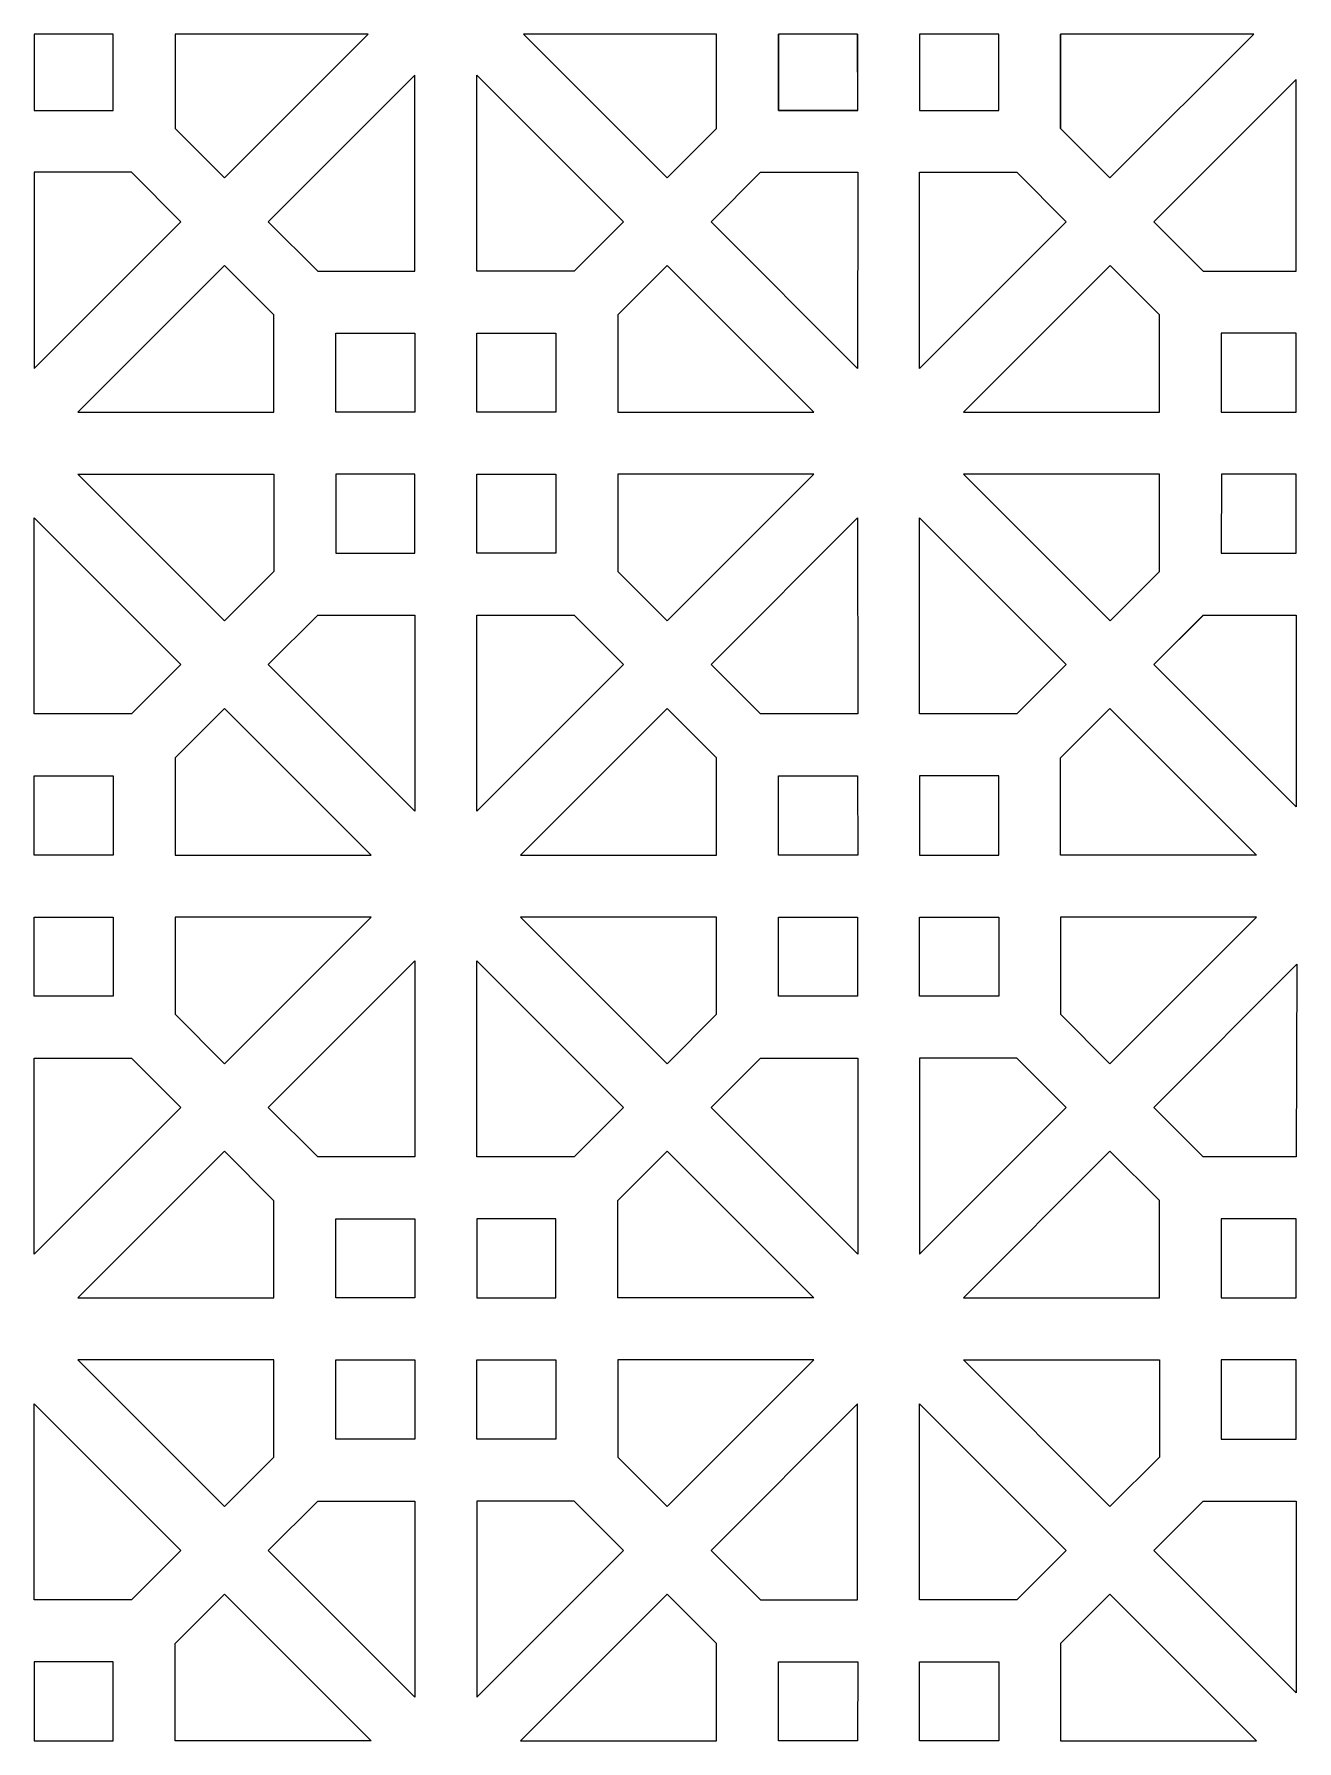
# Model space of a CAD drawing. Header units: centimetres. Extents: x -89 to 89, y -100 to 100.
# Drawn here: x -45.37 to -8.66, y 50.42 to 100.01 of the extents above; entities that cross this region are included whole.
import ezdxf

# ---------------------------------------------------------------- set-up
doc = ezdxf.new("R2010")
doc.units = ezdxf.units.CM
doc.header["$MEASUREMENT"] = 0
doc.layers.add('layer 1', color=7, linetype='Continuous')

msp = doc.modelspace()

# ---------------------------------------------------------------- linework, layer by layer
at = {"layer": 'layer 1', "color": 230, "lineweight": 9}
for points in [[(-45.36821, 100.01369), (-45.36821, 100.01369), (-43.06819, 100.01369), (-43.06819, 100.01369), (-43.06819, 100.01369), (-43.06819, 100.01369), (-43.06755, 97.7986), (-43.06755, 97.7986), (-43.06755, 97.7986), (-43.06755, 97.7986), (-45.36758, 97.7986), (-45.36758, 97.7986), (-45.36758, 97.7986), (-45.36758, 97.7986), (-45.36821, 100.01369), (-45.36821, 100.01369)], [(-41.26819, 100.01369), (-41.26819, 100.01369), (-35.6563, 100.01369), (-35.6563, 100.01369), (-35.6563, 100.01369), (-35.6563, 100.01369), (-39.8329, 95.83673), (-39.8329, 95.83673), (-39.8329, 95.83673), (-39.8329, 95.83673), (-41.26756, 97.27139), (-41.26756, 97.27139), (-41.26756, 97.27139), (-41.26756, 97.27139), (-41.26819, 100.01369), (-41.26819, 100.01369)], [(-25.52954, 100.01369), (-25.52954, 100.01369), (-25.52953, 97.27125), (-25.52953, 97.27125), (-25.52953, 97.27125), (-25.52953, 97.27125), (-26.96359, 95.83681), (-26.96359, 95.83681), (-26.96359, 95.83681), (-26.96359, 95.83681), (-31.14072, 100.01396), (-31.14072, 100.01396), (-31.14072, 100.01396), (-31.14072, 100.01396), (-25.52954, 100.01369), (-25.52954, 100.01369)], [(-23.72952, 100.01369), (-23.72952, 100.01369), (-21.4295, 100.01369), (-21.4295, 100.01369), (-21.4295, 100.01369), (-21.4295, 100.01369), (-21.42886, 97.79866), (-21.42886, 97.79866), (-21.42886, 97.79866), (-21.42886, 97.79866), (-23.72888, 97.79866), (-23.72888, 97.79866), (-23.72888, 97.79866), (-23.72888, 97.79866), (-23.72952, 100.01369), (-23.72952, 100.01369)], [(-19.6295, 100.01368), (-19.6295, 100.01368), (-17.32952, 100.0137), (-17.32952, 100.0137), (-17.32952, 100.0137), (-17.32952, 100.0137), (-17.32888, 97.79866), (-17.32888, 97.79866), (-17.32888, 97.79866), (-17.32888, 97.79866), (-19.62886, 97.79865), (-19.62886, 97.79865), (-19.62886, 97.79865), (-19.62886, 97.79865), (-19.6295, 100.01368), (-19.6295, 100.01368)], [(-15.52952, 100.0137), (-15.52952, 100.0137), (-9.91762, 100.01369), (-9.91762, 100.01369), (-9.91762, 100.01369), (-9.91762, 100.01369), (-14.09419, 95.83677), (-14.09419, 95.83677), (-14.09419, 95.83677), (-14.09419, 95.83677), (-15.52888, 97.27145), (-15.52888, 97.27145), (-15.52888, 97.27145), (-15.52888, 97.27145), (-15.52952, 100.0137), (-15.52952, 100.0137)], [(-34.29886, 98.82556), (-34.29886, 98.82556), (-34.29884, 93.12903), (-34.29884, 93.12903), (-34.29884, 93.12903), (-34.29884, 93.12903), (-37.12542, 93.1293), (-37.12542, 93.1293), (-37.12542, 93.1293), (-37.12542, 93.1293), (-38.56008, 94.56396), (-38.56008, 94.56396), (-38.56008, 94.56396), (-38.56008, 94.56396), (-34.29886, 98.82556), (-34.29886, 98.82556)], [(-28.237, 94.56371), (-28.237, 94.56371), (-32.49884, 98.82556), (-32.49884, 98.82556), (-32.49884, 98.82556), (-32.49884, 98.82556), (-32.4982, 93.1293), (-32.4982, 93.1293), (-32.4982, 93.1293), (-32.4982, 93.1293), (-29.67105, 93.1293), (-29.67105, 93.1293), (-29.67105, 93.1293), (-29.67105, 93.1293), (-28.237, 94.56371), (-28.237, 94.56371)], [(-8.68714, 98.69853), (-8.68714, 98.69853), (-8.68714, 93.12895), (-8.68714, 93.12895), (-8.68714, 93.12895), (-8.68714, 93.12895), (-11.38668, 93.12923), (-11.38668, 93.12923), (-11.38668, 93.12923), (-11.38668, 93.12923), (-12.82136, 94.56391), (-12.82136, 94.56391), (-12.82136, 94.56391), (-12.82136, 94.56391), (-8.68714, 98.69853), (-8.68714, 98.69853)], [(-45.36819, 90.3018), (-45.36819, 90.3018), (-45.36821, 95.99833), (-45.36821, 95.99833), (-45.36821, 95.99833), (-45.36821, 95.99833), (-42.54035, 95.9986), (-42.54035, 95.9986), (-42.54035, 95.9986), (-42.54035, 95.9986), (-41.10569, 94.56394), (-41.10569, 94.56394), (-41.10569, 94.56394), (-41.10569, 94.56394), (-45.36819, 90.3018), (-45.36819, 90.3018)], [(-25.69144, 94.56374), (-25.69144, 94.56374), (-21.4295, 90.30181), (-21.4295, 90.30181), (-21.4295, 90.30181), (-21.4295, 90.30181), (-21.42886, 95.99866), (-21.42886, 95.99866), (-21.42886, 95.99866), (-21.42886, 95.99866), (-24.25616, 95.99868), (-24.25616, 95.99868), (-24.25616, 95.99868), (-24.25616, 95.99868), (-25.69144, 94.56374), (-25.69144, 94.56374)], [(-19.6295, 90.30182), (-19.6295, 90.30182), (-15.36763, 94.56372), (-15.36763, 94.56372), (-15.36763, 94.56372), (-15.36763, 94.56372), (-16.80167, 95.99867), (-16.80167, 95.99867), (-16.80167, 95.99867), (-16.80167, 95.99867), (-19.62886, 95.99867), (-19.62886, 95.99867), (-19.62886, 95.99867), (-19.62886, 95.99867), (-19.6295, 90.30182), (-19.6295, 90.30182)], [(-44.09543, 89.02899), (-44.09543, 89.02899), (-39.83351, 93.2909), (-39.83351, 93.2909), (-39.83351, 93.2909), (-39.83351, 93.2909), (-38.39821, 91.85651), (-38.39821, 91.85651), (-38.39821, 91.85651), (-38.39821, 91.85651), (-38.39822, 89.02926), (-38.39822, 89.02926), (-38.39822, 89.02926), (-38.39822, 89.02926), (-44.09543, 89.02899), (-44.09543, 89.02899)], [(-28.39886, 89.02899), (-28.39886, 89.02899), (-28.39886, 91.85629), (-28.39886, 91.85629), (-28.39886, 91.85629), (-28.39886, 91.85629), (-26.96358, 93.29119), (-26.96358, 93.29119), (-26.96358, 93.29119), (-26.96358, 93.29119), (-22.70163, 89.02926), (-22.70163, 89.02926), (-22.70163, 89.02926), (-22.70163, 89.02926), (-28.39886, 89.02899), (-28.39886, 89.02899)], [(-12.66011, 91.85618), (-12.66011, 91.85618), (-12.66011, 89.02901), (-12.66011, 89.02901), (-12.66011, 89.02901), (-12.66011, 89.02901), (-18.35603, 89.02928), (-18.35603, 89.02928), (-18.35603, 89.02928), (-18.35603, 89.02928), (-14.09416, 93.29113), (-14.09416, 93.29113), (-14.09416, 93.29113), (-14.09416, 93.29113), (-12.66011, 91.85618), (-12.66011, 91.85618)], [(-36.59886, 89.02899), (-36.59886, 89.02899), (-34.29884, 89.02899), (-34.29884, 89.02899), (-34.29884, 89.02899), (-34.29884, 89.02899), (-34.29819, 91.3293), (-34.29819, 91.3293), (-34.29819, 91.3293), (-34.29819, 91.3293), (-36.59822, 91.3293), (-36.59822, 91.3293), (-36.59822, 91.3293), (-36.59822, 91.3293), (-36.59886, 89.02899), (-36.59886, 89.02899)], [(-32.49884, 91.32903), (-32.49884, 91.32903), (-32.49884, 89.02899), (-32.49884, 89.02899), (-32.49884, 89.02899), (-32.49884, 89.02899), (-30.19821, 89.02926), (-30.19821, 89.02926), (-30.19821, 89.02926), (-30.19821, 89.02926), (-30.19822, 91.3293), (-30.19822, 91.3293), (-30.19822, 91.3293), (-30.19822, 91.3293), (-32.49884, 91.32903), (-32.49884, 91.32903)], [(-8.68714, 91.32897), (-8.68714, 91.32897), (-8.68714, 89.02902), (-8.68714, 89.02902), (-8.68714, 89.02902), (-8.68714, 89.02902), (-10.85946, 89.02928), (-10.85946, 89.02928), (-10.85946, 89.02928), (-10.85946, 89.02928), (-10.85947, 91.32924), (-10.85947, 91.32924), (-10.85947, 91.32924), (-10.85947, 91.32924), (-8.68714, 91.32897), (-8.68714, 91.32897)], [(-39.83355, 82.9672), (-39.83355, 82.9672), (-38.39887, 84.40189), (-38.39887, 84.40189), (-38.39887, 84.40189), (-38.39887, 84.40189), (-38.39822, 87.22926), (-38.39822, 87.22926), (-38.39822, 87.22926), (-38.39822, 87.22926), (-44.09474, 87.22926), (-44.09474, 87.22926), (-44.09474, 87.22926), (-44.09474, 87.22926), (-39.83355, 82.9672), (-39.83355, 82.9672)], [(-36.59886, 87.22899), (-36.59886, 87.22899), (-34.29884, 87.22899), (-34.29884, 87.22899), (-34.29884, 87.22899), (-34.29884, 87.22899), (-34.2982, 84.9293), (-34.2982, 84.9293), (-34.2982, 84.9293), (-34.2982, 84.9293), (-36.59822, 84.9293), (-36.59822, 84.9293), (-36.59822, 84.9293), (-36.59822, 84.9293), (-36.59886, 87.22899), (-36.59886, 87.22899)], [(-32.49884, 84.92902), (-32.49884, 84.92902), (-30.19886, 84.92903), (-30.19886, 84.92903), (-30.19886, 84.92903), (-30.19886, 84.92903), (-30.19823, 87.22926), (-30.19823, 87.22926), (-30.19823, 87.22926), (-30.19823, 87.22926), (-32.4982, 87.22925), (-32.4982, 87.22925), (-32.4982, 87.22925), (-32.4982, 87.22925), (-32.49884, 84.92902), (-32.49884, 84.92902)], [(-28.39886, 84.40182), (-28.39886, 84.40182), (-28.39886, 87.22899), (-28.39886, 87.22899), (-28.39886, 87.22899), (-28.39886, 87.22899), (-22.70166, 87.22926), (-22.70166, 87.22926), (-22.70166, 87.22926), (-22.70166, 87.22926), (-26.96353, 82.96741), (-26.96353, 82.96741), (-26.96353, 82.96741), (-26.96353, 82.96741), (-28.39886, 84.40182), (-28.39886, 84.40182)], [(-12.66011, 87.22901), (-12.66011, 87.22901), (-12.66011, 84.40171), (-12.66011, 84.40171), (-12.66011, 84.40171), (-12.66011, 84.40171), (-14.09411, 82.96735), (-14.09411, 82.96735), (-14.09411, 82.96735), (-14.09411, 82.96735), (-18.35606, 87.22928), (-18.35606, 87.22928), (-18.35606, 87.22928), (-18.35606, 87.22928), (-12.66011, 87.22901), (-12.66011, 87.22901)], [(-8.68714, 87.229), (-8.68714, 87.229), (-8.68714, 84.92897), (-8.68714, 84.92897), (-8.68714, 84.92897), (-8.68714, 84.92897), (-10.85947, 84.92924), (-10.85947, 84.92924), (-10.85947, 84.92924), (-10.85947, 84.92924), (-10.84948, 87.22928), (-10.84948, 87.22928), (-10.84948, 87.22928), (-10.84948, 87.22928), (-8.68714, 87.229), (-8.68714, 87.229)], [(-41.10635, 81.69436), (-41.10635, 81.69436), (-45.36819, 85.95621), (-45.36819, 85.95621), (-45.36819, 85.95621), (-45.36819, 85.95621), (-45.36755, 80.25995), (-45.36755, 80.25995), (-45.36755, 80.25995), (-45.36755, 80.25995), (-42.5404, 80.25995), (-42.5404, 80.25995), (-42.5404, 80.25995), (-42.5404, 80.25995), (-41.10635, 81.69436), (-41.10635, 81.69436)], [(-21.42947, 85.95618), (-21.42947, 85.95618), (-25.69134, 81.69428), (-25.69134, 81.69428), (-25.69134, 81.69428), (-25.69134, 81.69428), (-24.25602, 80.25987), (-24.25602, 80.25987), (-24.25602, 80.25987), (-24.25602, 80.25987), (-21.42883, 80.25987), (-21.42883, 80.25987), (-21.42883, 80.25987), (-21.42883, 80.25987), (-21.42947, 85.95618), (-21.42947, 85.95618)], [(-15.36753, 81.69426), (-15.36753, 81.69426), (-19.62947, 85.95619), (-19.62947, 85.95619), (-19.62947, 85.95619), (-19.62947, 85.95619), (-19.62883, 80.25988), (-19.62883, 80.25988), (-19.62883, 80.25988), (-19.62883, 80.25988), (-16.80153, 80.25986), (-16.80153, 80.25986), (-16.80153, 80.25986), (-16.80153, 80.25986), (-15.36753, 81.69426), (-15.36753, 81.69426)], [(-38.56014, 81.69465), (-38.56014, 81.69465), (-34.29884, 77.43251), (-34.29884, 77.43251), (-34.29884, 77.43251), (-34.29884, 77.43251), (-34.2982, 83.1293), (-34.2982, 83.1293), (-34.2982, 83.1293), (-34.2982, 83.1293), (-37.1255, 83.12932), (-37.1255, 83.12932), (-37.1255, 83.12932), (-37.1255, 83.12932), (-38.56014, 81.69465), (-38.56014, 81.69465)], [(-32.49884, 77.43246), (-32.49884, 77.43246), (-28.23697, 81.69436), (-28.23697, 81.69436), (-28.23697, 81.69436), (-28.23697, 81.69436), (-29.67101, 83.12931), (-29.67101, 83.12931), (-29.67101, 83.12931), (-29.67101, 83.12931), (-32.4982, 83.12931), (-32.4982, 83.12931), (-32.4982, 83.12931), (-32.4982, 83.12931), (-32.49884, 77.43246), (-32.49884, 77.43246)], [(-8.68714, 83.12897), (-8.68714, 83.12897), (-11.37728, 83.12897), (-11.37728, 83.12897), (-11.37728, 83.12897), (-11.37728, 83.12897), (-12.82133, 81.69456), (-12.82133, 81.69456), (-12.82133, 81.69456), (-12.82133, 81.69456), (-8.6865, 77.55972), (-8.6865, 77.55972), (-8.6865, 77.55972), (-8.6865, 77.55972), (-8.68714, 83.12897), (-8.68714, 83.12897)], [(-41.26821, 76.15964), (-41.26821, 76.15964), (-41.26821, 78.98694), (-41.26821, 78.98694), (-41.26821, 78.98694), (-41.26821, 78.98694), (-39.83293, 80.42184), (-39.83293, 80.42184), (-39.83293, 80.42184), (-39.83293, 80.42184), (-35.57098, 76.15991), (-35.57098, 76.15991), (-35.57098, 76.15991), (-35.57098, 76.15991), (-41.26821, 76.15964), (-41.26821, 76.15964)], [(-25.52945, 78.98682), (-25.52945, 78.98682), (-25.52945, 76.15965), (-25.52945, 76.15965), (-25.52945, 76.15965), (-25.52945, 76.15965), (-31.22537, 76.15992), (-31.22537, 76.15992), (-31.22537, 76.15992), (-31.22537, 76.15992), (-26.9635, 80.42177), (-26.9635, 80.42177), (-26.9635, 80.42177), (-26.9635, 80.42177), (-25.52945, 78.98682), (-25.52945, 78.98682)], [(-9.83293, 76.15965), (-9.83293, 76.15965), (-14.09474, 80.42146), (-14.09474, 80.42146), (-14.09474, 80.42146), (-14.09474, 80.42146), (-15.5288, 78.98702), (-15.5288, 78.98702), (-15.5288, 78.98702), (-15.5288, 78.98702), (-15.52881, 76.15992), (-15.52881, 76.15992), (-15.52881, 76.15992), (-15.52881, 76.15992), (-9.83293, 76.15965), (-9.83293, 76.15965)], [(-45.36819, 78.45968), (-45.36819, 78.45968), (-45.36819, 76.15964), (-45.36819, 76.15964), (-45.36819, 76.15964), (-45.36819, 76.15964), (-43.06756, 76.15991), (-43.06756, 76.15991), (-43.06756, 76.15991), (-43.06756, 76.15991), (-43.06757, 78.45995), (-43.06757, 78.45995), (-43.06757, 78.45995), (-43.06757, 78.45995), (-45.36819, 78.45968), (-45.36819, 78.45968)], [(-21.42947, 78.45962), (-21.42947, 78.45962), (-23.72945, 78.45961), (-23.72945, 78.45961), (-23.72945, 78.45961), (-23.72945, 78.45961), (-23.7288, 76.15992), (-23.7288, 76.15992), (-23.7288, 76.15992), (-23.7288, 76.15992), (-21.42883, 76.15993), (-21.42883, 76.15993), (-21.42883, 76.15993), (-21.42883, 76.15993), (-21.42947, 78.45962), (-21.42947, 78.45962)], [(-17.32945, 76.15965), (-17.32945, 76.15965), (-19.62947, 76.15965), (-19.62947, 76.15965), (-19.62947, 76.15965), (-19.62947, 76.15965), (-19.62883, 78.45988), (-19.62883, 78.45988), (-19.62883, 78.45988), (-19.62883, 78.45988), (-17.32881, 78.45988), (-17.32881, 78.45988), (-17.32881, 78.45988), (-17.32881, 78.45988), (-17.32945, 76.15965), (-17.32945, 76.15965)], [(-45.36819, 72.05967), (-45.36819, 72.05967), (-43.06821, 72.05968), (-43.06821, 72.05968), (-43.06821, 72.05968), (-43.06821, 72.05968), (-43.06758, 74.35991), (-43.06758, 74.35991), (-43.06758, 74.35991), (-43.06758, 74.35991), (-45.36755, 74.3599), (-45.36755, 74.3599), (-45.36755, 74.3599), (-45.36755, 74.3599), (-45.36819, 72.05967), (-45.36819, 72.05967)], [(-41.26821, 71.53247), (-41.26821, 71.53247), (-41.26821, 74.35964), (-41.26821, 74.35964), (-41.26821, 74.35964), (-41.26821, 74.35964), (-35.57101, 74.35991), (-35.57101, 74.35991), (-35.57101, 74.35991), (-35.57101, 74.35991), (-39.83288, 70.09806), (-39.83288, 70.09806), (-39.83288, 70.09806), (-39.83288, 70.09806), (-41.26821, 71.53247), (-41.26821, 71.53247)], [(-25.52945, 74.35965), (-25.52945, 74.35965), (-25.52945, 71.53235), (-25.52945, 71.53235), (-25.52945, 71.53235), (-25.52945, 71.53235), (-26.96345, 70.09799), (-26.96345, 70.09799), (-26.96345, 70.09799), (-26.96345, 70.09799), (-31.22533, 74.35992), (-31.22533, 74.35992), (-31.22533, 74.35992), (-31.22533, 74.35992), (-25.52945, 74.35965), (-25.52945, 74.35965)], [(-21.42947, 72.05961), (-21.42947, 72.05961), (-21.42947, 74.35965), (-21.42947, 74.35965), (-21.42947, 74.35965), (-21.42947, 74.35965), (-23.72882, 74.35992), (-23.72882, 74.35992), (-23.72882, 74.35992), (-23.72882, 74.35992), (-23.72881, 72.05988), (-23.72881, 72.05988), (-23.72881, 72.05988), (-23.72881, 72.05988), (-21.42947, 72.05961), (-21.42947, 72.05961)], [(-17.32945, 74.35965), (-17.32945, 74.35965), (-19.62947, 74.35965), (-19.62947, 74.35965), (-19.62947, 74.35965), (-19.62947, 74.35965), (-19.62884, 72.05988), (-19.62884, 72.05988), (-19.62884, 72.05988), (-19.62884, 72.05988), (-17.32881, 72.05988), (-17.32881, 72.05988), (-17.32881, 72.05988), (-17.32881, 72.05988), (-17.32945, 74.35965), (-17.32945, 74.35965)], [(-9.83288, 74.35965), (-9.83288, 74.35965), (-14.0948, 70.09774), (-14.0948, 70.09774), (-14.0948, 70.09774), (-14.0948, 70.09774), (-15.52882, 71.53267), (-15.52882, 71.53267), (-15.52882, 71.53267), (-15.52882, 71.53267), (-15.52881, 74.35992), (-15.52881, 74.35992), (-15.52881, 74.35992), (-15.52881, 74.35992), (-9.83288, 74.35965), (-9.83288, 74.35965)], [(-34.29882, 73.08683), (-34.29882, 73.08683), (-38.56069, 68.82493), (-38.56069, 68.82493), (-38.56069, 68.82493), (-38.56069, 68.82493), (-37.12537, 67.39052), (-37.12537, 67.39052), (-37.12537, 67.39052), (-37.12537, 67.39052), (-34.29818, 67.39052), (-34.29818, 67.39052), (-34.29818, 67.39052), (-34.29818, 67.39052), (-34.29882, 73.08683), (-34.29882, 73.08683)], [(-28.23688, 68.82491), (-28.23688, 68.82491), (-32.49882, 73.08684), (-32.49882, 73.08684), (-32.49882, 73.08684), (-32.49882, 73.08684), (-32.49818, 67.39053), (-32.49818, 67.39053), (-32.49818, 67.39053), (-32.49818, 67.39053), (-29.67088, 67.39051), (-29.67088, 67.39051), (-29.67088, 67.39051), (-29.67088, 67.39051), (-28.23688, 68.82491), (-28.23688, 68.82491)], [(-8.66194, 72.98504), (-8.66194, 72.98504), (-12.822, 68.82497), (-12.822, 68.82497), (-12.822, 68.82497), (-12.822, 68.82497), (-11.3867, 67.39058), (-11.3867, 67.39058), (-11.3867, 67.39058), (-11.3867, 67.39058), (-8.6865, 67.39059), (-8.6865, 67.39059), (-8.6865, 67.39059), (-8.6865, 67.39059), (-8.66194, 72.98504), (-8.66194, 72.98504)], [(-45.36819, 64.56311), (-45.36819, 64.56311), (-41.10632, 68.82501), (-41.10632, 68.82501), (-41.10632, 68.82501), (-41.10632, 68.82501), (-42.54036, 70.25996), (-42.54036, 70.25996), (-42.54036, 70.25996), (-42.54036, 70.25996), (-45.36755, 70.25996), (-45.36755, 70.25996), (-45.36755, 70.25996), (-45.36755, 70.25996), (-45.36819, 64.56311), (-45.36819, 64.56311)], [(-24.25662, 70.25961), (-24.25662, 70.25961), (-25.69127, 68.82497), (-25.69127, 68.82497), (-25.69127, 68.82497), (-25.69127, 68.82497), (-21.42883, 64.56345), (-21.42883, 64.56345), (-21.42883, 64.56345), (-21.42883, 64.56345), (-21.42883, 70.25988), (-21.42883, 70.25988), (-21.42883, 70.25988), (-21.42883, 70.25988), (-24.25662, 70.25961), (-24.25662, 70.25961)], [(-19.62945, 64.56308), (-19.62945, 64.56308), (-19.62947, 70.25961), (-19.62947, 70.25961), (-19.62947, 70.25961), (-19.62947, 70.25961), (-16.80161, 70.25988), (-16.80161, 70.25988), (-16.80161, 70.25988), (-16.80161, 70.25988), (-15.36695, 68.82522), (-15.36695, 68.82522), (-15.36695, 68.82522), (-15.36695, 68.82522), (-19.62945, 64.56308), (-19.62945, 64.56308)], [(-38.3988, 66.11747), (-38.3988, 66.11747), (-38.3988, 63.2903), (-38.3988, 63.2903), (-38.3988, 63.2903), (-38.3988, 63.2903), (-44.09472, 63.29057), (-44.09472, 63.29057), (-44.09472, 63.29057), (-44.09472, 63.29057), (-39.83285, 67.55242), (-39.83285, 67.55242), (-39.83285, 67.55242), (-39.83285, 67.55242), (-38.3988, 66.11747), (-38.3988, 66.11747)], [(-22.70228, 63.2903), (-22.70228, 63.2903), (-26.96409, 67.55211), (-26.96409, 67.55211), (-26.96409, 67.55211), (-26.96409, 67.55211), (-28.39815, 66.11767), (-28.39815, 66.11767), (-28.39815, 66.11767), (-28.39815, 66.11767), (-28.39816, 63.29057), (-28.39816, 63.29057), (-28.39816, 63.29057), (-28.39816, 63.29057), (-22.70228, 63.2903), (-22.70228, 63.2903)], [(-18.35671, 63.29027), (-18.35671, 63.29027), (-14.09479, 67.55218), (-14.09479, 67.55218), (-14.09479, 67.55218), (-14.09479, 67.55218), (-12.65949, 66.11779), (-12.65949, 66.11779), (-12.65949, 66.11779), (-12.65949, 66.11779), (-12.6595, 63.29054), (-12.6595, 63.29054), (-12.6595, 63.29054), (-12.6595, 63.29054), (-18.35671, 63.29027), (-18.35671, 63.29027)], [(-34.29882, 65.59027), (-34.29882, 65.59027), (-36.5988, 65.59026), (-36.5988, 65.59026), (-36.5988, 65.59026), (-36.5988, 65.59026), (-36.59815, 63.29057), (-36.59815, 63.29057), (-36.59815, 63.29057), (-36.59815, 63.29057), (-34.29818, 63.29058), (-34.29818, 63.29058), (-34.29818, 63.29058), (-34.29818, 63.29058), (-34.29882, 65.59027), (-34.29882, 65.59027)], [(-30.1988, 63.2903), (-30.1988, 63.2903), (-32.49882, 63.2903), (-32.49882, 63.2903), (-32.49882, 63.2903), (-32.49882, 63.2903), (-32.49818, 65.59053), (-32.49818, 65.59053), (-32.49818, 65.59053), (-32.49818, 65.59053), (-30.19816, 65.59053), (-30.19816, 65.59053), (-30.19816, 65.59053), (-30.19816, 65.59053), (-30.1988, 63.2903), (-30.1988, 63.2903)], [(-8.68714, 65.59031), (-8.68714, 65.59031), (-8.68714, 63.29027), (-8.68714, 63.29027), (-8.68714, 63.29027), (-8.68714, 63.29027), (-10.8595, 63.29054), (-10.8595, 63.29054), (-10.8595, 63.29054), (-10.8595, 63.29054), (-10.8595, 65.59058), (-10.8595, 65.59058), (-10.8595, 65.59058), (-10.8595, 65.59058), (-8.68714, 65.59031), (-8.68714, 65.59031)], [(-38.3988, 61.4903), (-38.3988, 61.4903), (-38.3988, 58.663), (-38.3988, 58.663), (-38.3988, 58.663), (-38.3988, 58.663), (-39.8328, 57.22864), (-39.8328, 57.22864), (-39.8328, 57.22864), (-39.8328, 57.22864), (-44.09475, 61.49057), (-44.09475, 61.49057), (-44.09475, 61.49057), (-44.09475, 61.49057), (-38.3988, 61.4903), (-38.3988, 61.4903)], [(-34.29882, 59.19026), (-34.29882, 59.19026), (-34.29882, 61.4903), (-34.29882, 61.4903), (-34.29882, 61.4903), (-34.29882, 61.4903), (-36.59817, 61.49057), (-36.59817, 61.49057), (-36.59817, 61.49057), (-36.59817, 61.49057), (-36.59816, 59.19053), (-36.59816, 59.19053), (-36.59816, 59.19053), (-36.59816, 59.19053), (-34.29882, 59.19026), (-34.29882, 59.19026)], [(-30.1988, 61.4903), (-30.1988, 61.4903), (-32.49882, 61.4903), (-32.49882, 61.4903), (-32.49882, 61.4903), (-32.49882, 61.4903), (-32.49819, 59.19053), (-32.49819, 59.19053), (-32.49819, 59.19053), (-32.49819, 59.19053), (-30.19816, 59.19053), (-30.19816, 59.19053), (-30.19816, 59.19053), (-30.19816, 59.19053), (-30.1988, 61.4903), (-30.1988, 61.4903)], [(-22.70223, 61.4903), (-22.70223, 61.4903), (-26.96415, 57.22839), (-26.96415, 57.22839), (-26.96415, 57.22839), (-26.96415, 57.22839), (-28.39817, 58.66332), (-28.39817, 58.66332), (-28.39817, 58.66332), (-28.39817, 58.66332), (-28.39816, 61.49057), (-28.39816, 61.49057), (-28.39816, 61.49057), (-28.39816, 61.49057), (-22.70223, 61.4903), (-22.70223, 61.4903)], [(-18.35666, 61.49027), (-18.35666, 61.49027), (-14.09485, 57.22846), (-14.09485, 57.22846), (-14.09485, 57.22846), (-14.09485, 57.22846), (-12.65951, 58.66344), (-12.65951, 58.66344), (-12.65951, 58.66344), (-12.65951, 58.66344), (-12.6595, 61.49054), (-12.6595, 61.49054), (-12.6595, 61.49054), (-12.6595, 61.49054), (-18.35666, 61.49027), (-18.35666, 61.49027)], [(-8.68714, 61.49027), (-8.68714, 61.49027), (-8.68714, 59.19031), (-8.68714, 59.19031), (-8.68714, 59.19031), (-8.68714, 59.19031), (-10.8595, 59.19058), (-10.8595, 59.19058), (-10.8595, 59.19058), (-10.8595, 59.19058), (-10.8595, 61.49054), (-10.8595, 61.49054), (-10.8595, 61.49054), (-10.8595, 61.49054), (-8.68714, 61.49027), (-8.68714, 61.49027)], [(-41.10622, 55.95555), (-41.10622, 55.95555), (-45.36816, 60.21748), (-45.36816, 60.21748), (-45.36816, 60.21748), (-45.36816, 60.21748), (-45.36752, 54.52117), (-45.36752, 54.52117), (-45.36752, 54.52117), (-45.36752, 54.52117), (-42.54022, 54.52115), (-42.54022, 54.52115), (-42.54022, 54.52115), (-42.54022, 54.52115), (-41.10622, 55.95555), (-41.10622, 55.95555)], [(-21.42949, 60.21749), (-21.42949, 60.21749), (-21.42947, 54.52096), (-21.42947, 54.52096), (-21.42947, 54.52096), (-21.42947, 54.52096), (-24.25605, 54.52123), (-24.25605, 54.52123), (-24.25605, 54.52123), (-24.25605, 54.52123), (-25.69071, 55.95589), (-25.69071, 55.95589), (-25.69071, 55.95589), (-25.69071, 55.95589), (-21.42949, 60.21749), (-21.42949, 60.21749)], [(-15.36763, 55.95564), (-15.36763, 55.95564), (-19.62947, 60.21749), (-19.62947, 60.21749), (-19.62947, 60.21749), (-19.62947, 60.21749), (-19.62883, 54.52123), (-19.62883, 54.52123), (-19.62883, 54.52123), (-19.62883, 54.52123), (-16.80168, 54.52123), (-16.80168, 54.52123), (-16.80168, 54.52123), (-16.80168, 54.52123), (-15.36763, 55.95564), (-15.36763, 55.95564)], [(-38.56066, 55.95558), (-38.56066, 55.95558), (-34.29882, 51.69373), (-34.29882, 51.69373), (-34.29882, 51.69373), (-34.29882, 51.69373), (-34.29818, 57.39053), (-34.29818, 57.39053), (-34.29818, 57.39053), (-34.29818, 57.39053), (-37.12533, 57.39053), (-37.12533, 57.39053), (-37.12533, 57.39053), (-37.12533, 57.39053), (-38.56066, 55.95558), (-38.56066, 55.95558)], [(-32.4988, 51.69373), (-32.4988, 51.69373), (-32.49882, 57.39026), (-32.49882, 57.39026), (-32.49882, 57.39026), (-32.49882, 57.39026), (-29.67096, 57.39053), (-29.67096, 57.39053), (-29.67096, 57.39053), (-29.67096, 57.39053), (-28.2363, 55.95587), (-28.2363, 55.95587), (-28.2363, 55.95587), (-28.2363, 55.95587), (-32.4988, 51.69373), (-32.4988, 51.69373)], [(-12.82206, 55.95566), (-12.82206, 55.95566), (-8.68714, 51.82086), (-8.68714, 51.82086), (-8.68714, 51.82086), (-8.68714, 51.82086), (-8.6865, 57.39061), (-8.6865, 57.39061), (-8.6865, 57.39061), (-8.6865, 57.39061), (-11.38678, 57.3906), (-11.38678, 57.3906), (-11.38678, 57.3906), (-11.38678, 57.3906), (-12.82206, 55.95566), (-12.82206, 55.95566)], [(-35.57162, 50.42094), (-35.57162, 50.42094), (-39.83343, 54.68275), (-39.83343, 54.68275), (-39.83343, 54.68275), (-39.83343, 54.68275), (-41.26749, 53.24831), (-41.26749, 53.24831), (-41.26749, 53.24831), (-41.26749, 53.24831), (-41.2675, 50.42121), (-41.2675, 50.42121), (-41.2675, 50.42121), (-41.2675, 50.42121), (-35.57162, 50.42094), (-35.57162, 50.42094)], [(-31.22606, 50.42092), (-31.22606, 50.42092), (-26.96414, 54.68283), (-26.96414, 54.68283), (-26.96414, 54.68283), (-26.96414, 54.68283), (-25.52884, 53.24844), (-25.52884, 53.24844), (-25.52884, 53.24844), (-25.52884, 53.24844), (-25.52885, 50.42119), (-25.52885, 50.42119), (-25.52885, 50.42119), (-25.52885, 50.42119), (-31.22606, 50.42092), (-31.22606, 50.42092)], [(-15.52949, 50.42092), (-15.52949, 50.42092), (-15.52949, 53.24822), (-15.52949, 53.24822), (-15.52949, 53.24822), (-15.52949, 53.24822), (-14.09421, 54.68312), (-14.09421, 54.68312), (-14.09421, 54.68312), (-14.09421, 54.68312), (-9.83226, 50.42119), (-9.83226, 50.42119), (-9.83226, 50.42119), (-9.83226, 50.42119), (-15.52949, 50.42092), (-15.52949, 50.42092)], [(-43.06814, 50.42094), (-43.06814, 50.42094), (-45.36816, 50.42094), (-45.36816, 50.42094), (-45.36816, 50.42094), (-45.36816, 50.42094), (-45.36752, 52.72117), (-45.36752, 52.72117), (-45.36752, 52.72117), (-45.36752, 52.72117), (-43.0675, 52.72117), (-43.0675, 52.72117), (-43.0675, 52.72117), (-43.0675, 52.72117), (-43.06814, 50.42094), (-43.06814, 50.42094)], [(-23.72949, 50.42092), (-23.72949, 50.42092), (-21.42947, 50.42092), (-21.42947, 50.42092), (-21.42947, 50.42092), (-21.42947, 50.42092), (-21.42882, 52.72123), (-21.42882, 52.72123), (-21.42882, 52.72123), (-21.42882, 52.72123), (-23.72885, 52.72123), (-23.72885, 52.72123), (-23.72885, 52.72123), (-23.72885, 52.72123), (-23.72949, 50.42092), (-23.72949, 50.42092)], [(-19.62947, 52.72096), (-19.62947, 52.72096), (-19.62947, 50.42092), (-19.62947, 50.42092), (-19.62947, 50.42092), (-19.62947, 50.42092), (-17.32884, 50.42119), (-17.32884, 50.42119), (-17.32884, 50.42119), (-17.32884, 50.42119), (-17.32885, 52.72123), (-17.32885, 52.72123), (-17.32885, 52.72123), (-17.32885, 52.72123), (-19.62947, 52.72096), (-19.62947, 52.72096)]]:
    msp.add_open_spline(points, degree=3, knots=[0, 0, 0, 0, 0.2, 0.2, 0.2, 0.2, 0.4, 0.4, 0.4, 0.4, 0.6, 0.6, 0.6, 0.6, 1, 1, 1, 1], dxfattribs=at)
at = {"layer": 'layer 1', "color": 250, "lineweight": 9}
for points in [[(-21.4295, 100.01369), (-21.4295, 100.01369), (-21.4295, 97.79839), (-21.4295, 97.79839), (-21.4295, 97.79839), (-21.4295, 97.79839), (-23.72888, 97.79866), (-23.72888, 97.79866), (-23.72888, 97.79866), (-23.72888, 97.79866), (-23.72888, 100.01396), (-23.72888, 100.01396)], [(-21.4295, 100.01369), (-21.4295, 100.01369), (-21.4295, 97.79839), (-21.4295, 97.79839), (-21.4295, 97.79839), (-21.4295, 97.79839), (-23.72888, 97.79866), (-23.72888, 97.79866), (-23.72888, 97.79866), (-23.72888, 97.79866), (-23.72888, 100.01396), (-23.72888, 100.01396)], [(-19.6295, 100.01368), (-19.6295, 100.01368), (-19.6295, 97.79838), (-19.6295, 97.79838), (-19.6295, 97.79838), (-19.6295, 97.79838), (-17.32888, 97.79866), (-17.32888, 97.79866), (-17.32888, 97.79866), (-17.32888, 97.79866), (-17.32888, 100.01397), (-17.32888, 100.01397)], [(-19.6295, 100.01368), (-19.6295, 100.01368), (-19.6295, 97.79838), (-19.6295, 97.79838), (-19.6295, 97.79838), (-19.6295, 97.79838), (-17.32888, 97.79866), (-17.32888, 97.79866), (-17.32888, 97.79866), (-17.32888, 97.79866), (-17.32888, 100.01397), (-17.32888, 100.01397)], [(-9.91762, 100.01369), (-9.91762, 100.01369), (-14.09483, 95.8365), (-14.09483, 95.8365), (-14.09483, 95.8365), (-14.09483, 95.8365), (-15.52888, 97.27145), (-15.52888, 97.27145), (-15.52888, 97.27145), (-15.52888, 97.27145), (-15.52888, 100.01397), (-15.52888, 100.01397)], [(-9.91762, 100.01369), (-9.91762, 100.01369), (-14.09483, 95.8365), (-14.09483, 95.8365), (-14.09483, 95.8365), (-14.09483, 95.8365), (-15.52888, 97.27145), (-15.52888, 97.27145), (-15.52888, 97.27145), (-15.52888, 97.27145), (-15.52888, 100.01397), (-15.52888, 100.01397)]]:
    msp.add_open_spline(points, degree=3, knots=[0, 0, 0, 0, 0.25, 0.25, 0.25, 0.25, 0.5, 0.5, 0.5, 0.5, 1, 1, 1, 1], dxfattribs=at)
for points in [[(-12.822, 94.56364), (-12.822, 94.56364), (-11.38732, 93.12896), (-11.38732, 93.12896)], [(-12.822, 94.56364), (-12.822, 94.56364), (-11.38732, 93.12896), (-11.38732, 93.12896)], [(-10.86011, 91.32897), (-10.86011, 91.32897), (-10.8601, 89.02901), (-10.8601, 89.02901)], [(-10.86011, 91.32897), (-10.86011, 91.32897), (-10.8601, 89.02901), (-10.8601, 89.02901)], [(-11.38728, 83.12897), (-11.38728, 83.12897), (-12.82197, 81.69429), (-12.82197, 81.69429)], [(-11.38728, 83.12897), (-11.38728, 83.12897), (-12.82197, 81.69429), (-12.82197, 81.69429)]]:
    msp.add_open_spline(points, degree=3, dxfattribs=at)

doc.saveas('drawing.dxf')
